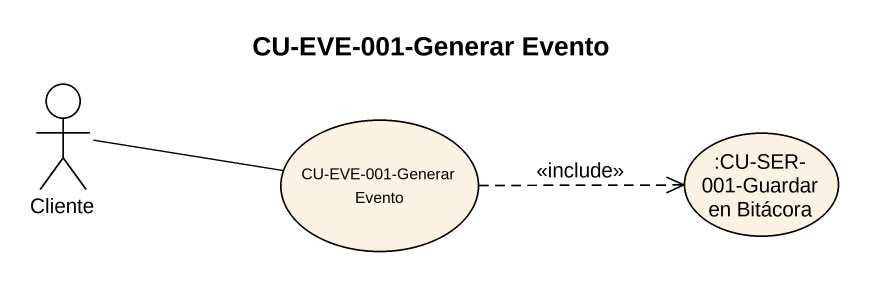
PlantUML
@startuml
title CU-EVE-001-Generar Evento
actor Cliente
usecase "CU-EVE-001-Generar Evento" as CU_EVE_001_Generar_Evento
usecase ":CU-SER-001-Guardar en Bitácora" as CU_SER_001_Guardar_en
Cliente -right- CU_EVE_001_Generar_Evento
CU_EVE_001_Generar_Evento .right.> CU_SER_001_Guardar_en : <<include>>
@enduml
